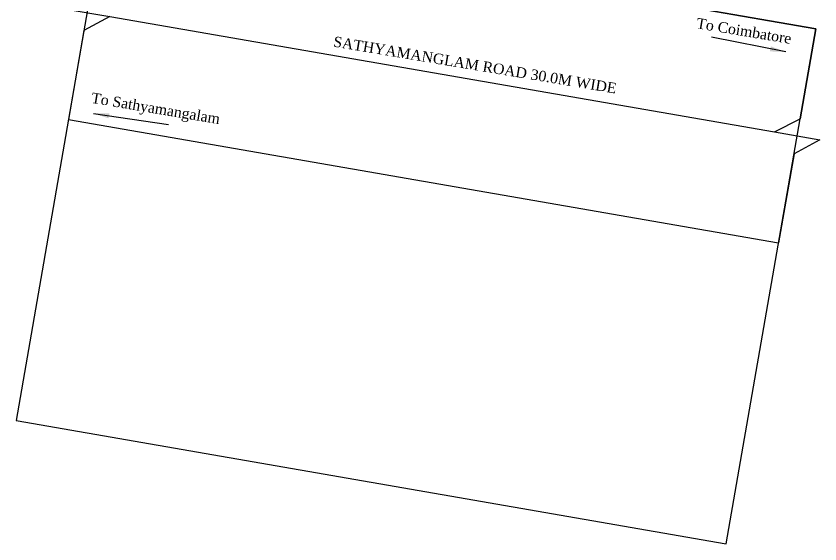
# Model space of a CAD drawing. Header units: metres. Extents: x -54 to 177, y -43 to 77.
# Drawn here: x -44.78 to 1.38, y -6.58 to 23.72 of the extents above; entities that cross this region are included whole.
import ezdxf
from ezdxf.lldxf.tags import DXFTag

# ---------------------------------------------------------------- set-up
doc = ezdxf.new("R2010")
doc.units = ezdxf.units.M
doc.header["$LTSCALE"] = 2
doc.header["$MEASUREMENT"] = 0
doc.header["$PDMODE"] = 34
doc.header["$PDSIZE"] = -2
doc.layers.add('ROAD_WIDTH', color=1, linetype='Continuous')
doc.styles.add('ANAND', font='times.ttf')
doc.styles.get("Standard").update_dxf_attribs({"font": 'swisseb.ttf'})
tags = doc.linetypes.add('HIDDEN2', pattern=[4.7625, 3.175, -1.5875]).pattern_tags.tags
tags[6:7] = [DXFTag(74, 4), DXFTag(75, 0), DXFTag(340, '0'), DXFTag(46, 1.0), DXFTag(50, 0.0), DXFTag(44, 0.0), DXFTag(45, 0.0)]
tags[4:5] = [DXFTag(74, 4), DXFTag(75, 0), DXFTag(340, '0'), DXFTag(46, 1.0), DXFTag(50, 0.0), DXFTag(44, 0.0), DXFTag(45, 0.0)]
doc.dimstyles.new('V1', dxfattribs={"dimtxt": 0.23, "dimasz": 0.1, "dimexe": 0.05, "dimexo": 0.0625, "dimgap": 0.09, "dimtad": 1, "dimzin": 0, "dimdsep": 46, "dimtxsty": 'Standard', "dimcen": 0.09, "dimadec": 0, "dimazin": 0, "dimtfac": 1, "dimtix": 1, "dimtofl": 0, "dimtmove": 2, "dimatfit": 0, "dimfxl": 0, "dimtolj": 1, "dimtzin": 0, "dimarcsym": 0})

# ---------------------------------------------------------------- blocks, each defined once
blk = doc.blocks.new('*D88')
at = {"layer": 'Defpoints', "color": 0}
for p in [(-21.12, 26.844), (-6.726, 24.346), (-6.892, 23.389)]:
    blk.add_point(p, dxfattribs=at)
at = {"color": 0, "insert": (-14.03, 24.98), "char_height": 0.5, "attachment_point": 5, "rotation": 350.1551}
blk.add_mtext('\\A1;14.61', dxfattribs=at)

msp = doc.modelspace()

# ---------------------------------------------------------------- linework, layer by layer
for p, q in [((-42.0094, 24.1461), (-39.3946, 23.704)), ((-6.7256, 24.3458), (1.1424, 22.9804)), ((-39.3946, 23.704), (-40.8812, 22.8948)), ((-40.8812, 22.8948), (-41.7706, 17.781)), ((1.1424, 22.9804), (0.2471, 17.8328)), ((-41.7706, 17.781), (-0.9926, 10.7045)), ((-1.2314, 17.0696), (0.2471, 17.8328)), ((-1.2314, 17.0696), (1.3833, 16.6275)), ((1.3833, 16.6275), (-0.1032, 15.8183)), ((-0.1032, 15.8183), (-0.9926, 10.7045))]:
    msp.add_line(p, q)
at = {"linetype": 'HIDDEN2', "ltscale": 0.5}
msp.add_line((-39.3946, 23.704), (-1.2314, 17.0696), dxfattribs=at)
at = {"layer": 'ROAD_WIDTH'}
msp.add_lwpolyline([(1.1424, 22.9804), (-39.6356, 30.0569), (-44.7759, 0.5006), (-3.998, -6.5759)], close=True, dxfattribs=at)

# ---------------------------------------------------------------- texts
at = {"style": 'ANAND'}
for s, p in [('To Coimbatore', (-5.7434, 23.029)), ('SATHYAMANGLAM ROAD 30.0M WIDE', (-26.5912, 21.9771)), ('To Sathyamangalam', (-40.4916, 18.7452))]:
    msp.add_text(s, height=0.6, rotation=350.54902, dxfattribs=at).set_placement(p)

# ---------------------------------------------------------------- dimensions: what is measured, and where the dimension line sits
dim = msp.add_linear_dim(base=(-6.8916, 23.3895), p1=(-21.1205, 26.8438), p2=(-6.7256, 24.3458), angle=170.15512, dimstyle='V1', override={"dimtxt": 0.5, "dimse1": 1, "dimse2": 1, "dimsd1": 1, "dimsd2": 1})
dim.commit()
dim.dimension.update_dxf_attribs({"geometry": '*D88', "text_midpoint": (-14.0297, 24.98)})

# ---------------------------------------------------------------- leaders
for points in [[(-0.5789, 21.6621), (-4.8456, 22.5175)], [(-40.3287, 18.1305), (-36.0233, 17.4983)]]:
    msp.add_leader(points, dimstyle='V1', override={"dimasz": 0.9, "dimfxl": 0.1, "dimfxlon": 1, "dimarcsym": 1})

doc.saveas('drawing.dxf')
